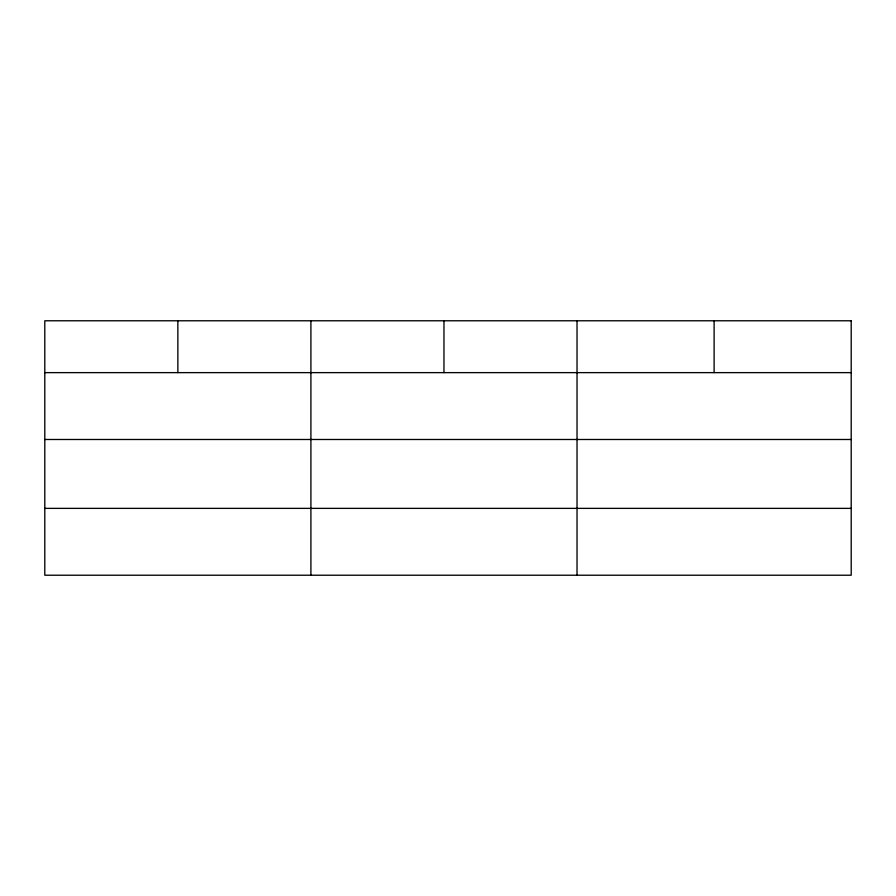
<?xml version="1.0" encoding="UTF-8"?>
<svg xmlns="http://www.w3.org/2000/svg" width="896" height="896" viewBox="0 0 896 896"><rect width="100%" height="100%" fill="white"/><g stroke="black" fill="none" stroke-linecap="round" stroke-linejoin="round"><path stroke-width="1.34" d="M44.8 372.635L851.2 372.635M44.8 439.488L851.2 439.488M44.8 508.368L851.2 508.368M714.112 320.779L714.112 372.635M577.024 320.779L577.024 575.221M443.968 320.779L443.968 372.635M310.912 320.779L310.912 575.221M177.856 320.779L177.856 372.635M851.2 320.779L44.8 320.779L44.8 575.221L851.2 575.221L851.2 320.779"/></g></svg>
